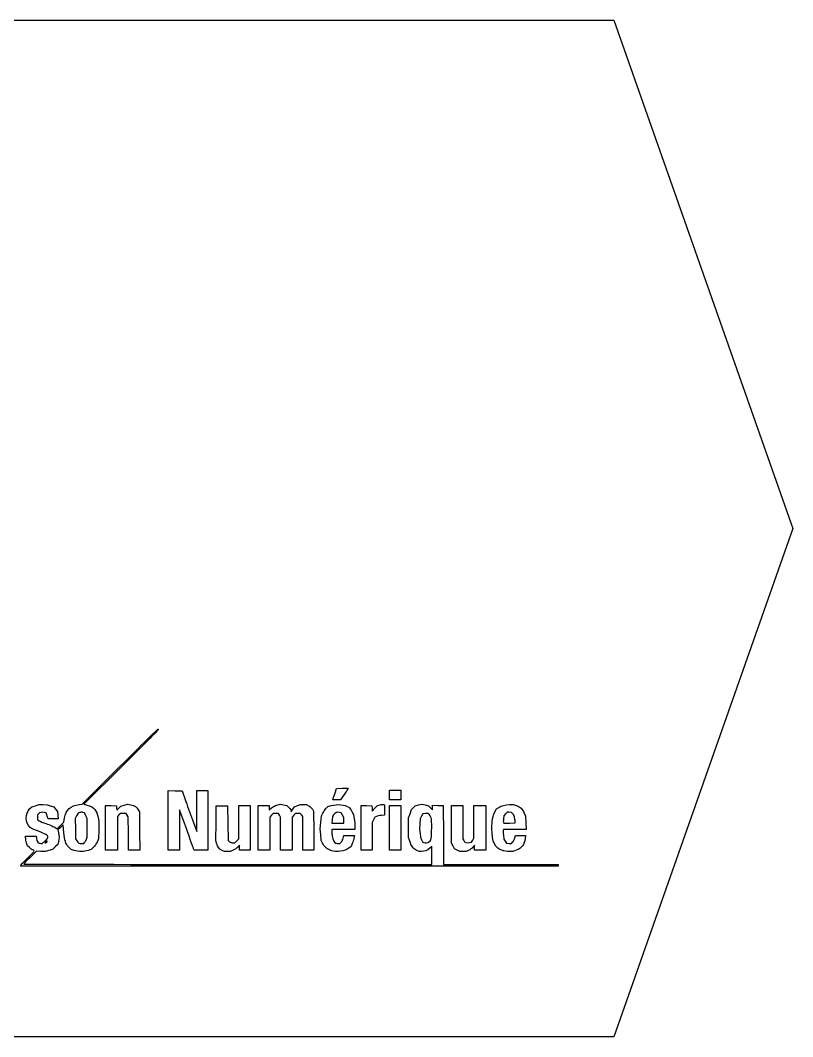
# Model space of a CAD drawing. Extents: x 13 to 404, y 38 to 269.
# Drawn here: x 306.8 to 362.6, y 38.2 to 111.6 of the extents above; entities that cross this region are included whole.
import ezdxf

# ---------------------------------------------------------------- set-up
doc = ezdxf.new("R2010")
doc.units = 0
doc.layers.add('Calque_1', color=7, linetype='CONTINUOUS')

msp = doc.modelspace()

# ---------------------------------------------------------------- linework, layer by layer
at = {"layer": 'Calque_1', "color": 5}
msp.add_lwpolyline([(349.68527, 38.18602), (275.92068, 38.18602), (275.92068, 111.57198), (349.68527, 111.57198), (362.59175, 74.879)], close=True, dxfattribs=at)
at = {"layer": 'Calque_1', "color": 1}
for points in [[(311.06151, 54.95143), (311.27488, 54.98253), (314.0024, 57.68935)], [(314.08988, 57.64727), (311.39877, 54.97764), (311.45967, 54.96024)], [(317.49797, 53.7983), (317.49797, 55.95407), (317.99751, 55.94167), (318.49722, 55.92927), (318.71936, 55.30745)], [(319.24735, 53.8416), (319.55337, 52.99763), (319.55423, 54.47457), (319.55509, 55.9515), (319.95792, 55.9515), (320.36118, 55.9515), (320.36118, 53.79716), (320.36118, 51.64282), (319.86762, 51.64282), (319.3739, 51.64282), (319.3332, 51.74212)], [(329.54154, 55.7878), (329.66009, 56.10726), (330.07804, 56.11986), (330.4958, 56.13246), (330.4133, 55.99934)], [(330.13106, 55.57558), (329.93224, 55.28507), (329.65374, 55.28507), (329.37541, 55.28507), (329.39874, 55.37698)], [(334.93761, 52.29781), (334.85211, 52.55779), (334.85298, 53.26846), (334.85371, 53.97925), (334.95708, 54.27933), (335.0608, 54.57952), (335.19458, 54.71215), (335.32832, 54.84467), (335.57167, 54.91447), (335.81471, 54.98427), (336.0554, 54.91527), (336.29604, 54.84627), (336.43609, 54.70415), (336.57619, 54.56204), (336.57619, 54.72758), (336.57619, 54.89322), (336.968, 54.88062), (337.35991, 54.86802), (337.37161, 52.74697), (337.38331, 50.62599), (341.52531, 50.62599), (345.66696, 50.62599), (345.66696, 50.55979), (345.66696, 50.49349), (326.2541, 50.49349), (306.84139, 50.49349), (306.84139, 50.54169), (306.84004, 50.53557)], [(307.4897, 54.63542), (307.64218, 54.79123), (307.90164, 54.86553), (308.16102, 54.93983), (308.45297, 54.93883), (308.7449, 54.93783), (308.98745, 54.85673), (309.23016, 54.77563), (309.36549, 54.60842), (309.50066, 54.44117), (309.51866, 54.17526), (309.53776, 53.90948), (309.18189, 53.90948), (308.82634, 53.90948), (308.76254, 54.11948), (308.69844, 54.32952), (308.55586, 54.36922)], [(311.10139, 54.37035), (310.98496, 54.33085), (310.88206, 54.13099), (310.77857, 53.93111), (310.79117, 53.19819), (310.80357, 52.46528), (310.89127, 52.33208)], [(311.59071, 52.44161), (311.65401, 52.59702), (311.65401, 53.26332), (311.65401, 53.92958), (311.55761, 54.13891), (311.46091, 54.34825), (311.33976, 54.37835)], [(312.975, 53.26549), (312.975, 54.8886), (313.36684, 54.876), (313.75864, 54.8634), (313.77284, 54.6965), (313.78654, 54.52962), (313.93006, 54.68063), (314.07367, 54.83156), (314.31916, 54.90366), (314.56466, 54.97556), (314.79715, 54.92806)], [(315.33815, 54.55933), (315.41425, 54.41889), (315.42825, 53.03086), (315.44225, 51.64272), (315.04015, 51.64272), (314.63791, 51.64272), (314.62391, 52.85524), (314.61031, 54.06764), (314.53181, 54.18718), (314.45331, 54.30671), (314.25072, 54.30671), (314.04825, 54.30671), (313.93847, 54.19833), (313.8288, 54.08983), (313.8288, 52.86631), (313.8288, 51.64273), (313.40344, 51.64273), (312.97806, 51.64273), (312.975, 53.26549)], [(318.80792, 53.20958), (318.3233, 54.57713), (318.3116, 53.10964), (318.2999, 51.64216), (317.89743, 51.64216), (317.49506, 51.64216), (317.49797, 53.7983)], [(320.99213, 52.1522), (320.94443, 52.3743), (320.95613, 53.618), (320.96783, 54.86179), (321.37092, 54.86179), (321.77383, 54.86179), (321.79553, 53.60295), (321.81723, 52.3441), (321.92317, 52.2596)], [(322.16271, 52.1751), (322.29637, 52.1751), (322.44868, 52.32611), (322.60098, 52.47717), (322.60098, 53.68091), (322.60098, 54.88473), (323.00394, 54.88473), (323.4069, 54.88473), (323.4069, 53.26336), (323.4069, 51.6421), (323.02642, 51.6421), (322.64575, 51.6421), (322.64489, 51.83082), (322.64403, 52.01968), (322.52177, 51.87746)], [(323.99106, 53.26377), (323.99106, 54.88511), (324.39419, 54.88511), (324.79713, 54.88511), (324.79713, 54.72502), (324.79713, 54.56493), (324.95333, 54.70091)], [(327.91352, 54.60648), (327.99822, 54.4663), (328.01082, 53.05589), (328.02322, 51.64562), (327.61777, 51.64562), (327.21244, 51.64562), (327.21244, 52.86114), (327.21244, 54.07666), (327.12074, 54.1931), (327.02924, 54.30953), (326.85736, 54.30953), (326.68558, 54.30953), (326.57008, 54.17284), (326.45446, 54.03617), (326.45446, 52.84025), (326.45446, 51.64437), (326.02909, 51.64437), (325.60367, 51.64437), (325.60367, 52.8458), (325.60367, 54.04737), (325.53627, 54.1784), (325.46887, 54.30947), (325.27235, 54.30947), (325.0759, 54.30947), (324.96029, 54.17279), (324.84467, 54.03611), (324.84467, 52.8402), (324.84467, 51.64432), (324.41921, 51.64432), (323.99376, 51.64432), (323.99106, 53.26377)], [(325.34507, 54.90628), (325.58055, 54.97518), (325.81794, 54.92668), (326.05533, 54.87818), (326.20989, 54.72486)], [(326.36447, 54.49968), (326.36447, 54.42818), (326.49554, 54.60761), (326.62671, 54.78702), (326.84259, 54.86912), (327.05872, 54.95122), (327.26834, 54.94622), (327.47824, 54.94122), (327.65304, 54.84412)], [(328.64156, 52.1688), (328.55346, 52.36198), (328.50806, 52.77581), (328.46246, 53.18966), (328.50996, 53.66017), (328.55756, 54.13057), (328.65176, 54.31902)], [(328.88691, 54.65368), (329.02683, 54.79981), (329.27375, 54.87161)], [(330.17087, 53.79865), (330.17087, 54.0002), (330.08207, 54.17542), (329.99327, 54.35061), (329.87571, 54.37981)], [(330.76499, 54.45073), (330.8849, 54.23184), (330.9297, 53.92552)], [(331.42485, 53.26477), (331.42485, 54.88788), (331.81662, 54.87528), (332.20845, 54.86268), (332.22085, 54.67061), (332.23345, 54.4786), (332.42104, 54.67753), (332.60848, 54.87637), (332.79402, 54.92517)], [(333.05155, 54.94677), (333.12235, 54.91957), (333.12235, 54.55293), (333.12235, 54.18639), (332.88711, 54.16239)], [(336.35836, 54.19464), (336.25593, 54.31049), (336.06751, 54.29709), (335.879, 54.28369), (335.7859, 54.09848), (335.6929, 53.91332), (335.6643, 53.54323), (335.6357, 53.17325), (335.6807, 52.82594)], [(338.3641, 51.65356), (338.16423, 51.75296), (338.06453, 51.95119), (337.96361, 52.14933), (337.96361, 53.51697), (337.96361, 54.88457), (338.3665, 54.88457), (338.76958, 54.88457), (338.76958, 53.68297), (338.76958, 52.48149), (338.83588, 52.35358)], [(339.24549, 52.19543), (339.40043, 52.22403), (339.48723, 52.366), (339.57383, 52.50795), (339.57383, 53.69612), (339.57383, 54.88432), (339.9992, 54.88432), (340.42463, 54.88432), (340.42463, 53.26295), (340.42463, 51.64169), (340.02175, 51.64169), (339.61865, 51.64169), (339.61819, 51.83041), (339.61775, 52.01926), (339.49969, 51.87038)], [(341.08893, 54.41826), (341.20884, 54.6383), (341.36123, 54.73922)], [(343.20709, 54.32972), (343.30719, 54.10757), (343.32729, 53.6301), (343.34749, 53.15258), (342.53429, 53.15258), (341.72103, 53.15258), (341.69563, 53.08558)], [(342.10358, 54.39684), (341.98454, 54.39684), (341.86036, 54.2652), (341.73668, 54.13359), (341.70738, 53.9084)], [(342.14945, 54.94366), (342.41804, 54.94766), (342.64601, 54.87086)], [(308.11942, 54.28402), (308.05022, 54.21482), (308.05022, 54.04336), (308.05022, 53.87189), (308.18145, 53.77969)], [(309.3975, 53.23768), (309.4675, 53.18768), (309.71262, 53.43473), (309.95776, 53.68182), (310.01316, 53.97789)], [(312.43941, 54.01166), (312.49481, 53.73539), (312.47471, 53.1016), (312.45451, 52.46778), (312.35511, 52.24092)], [(329.44311, 54.2094), (329.35361, 54.08974), (329.33351, 53.8436), (329.31341, 53.59745), (329.74436, 53.59745), (330.17526, 53.59745), (330.17087, 53.79865)], [(332.52954, 54.08319), (332.40753, 54.02799), (332.31853, 53.84316), (332.22963, 53.65827), (332.22963, 52.65065), (332.22963, 51.64302), (331.82637, 51.64302), (331.42351, 51.64302), (331.42485, 53.26477)], [(341.70638, 53.63859), (341.73308, 53.59409), (342.14365, 53.60669), (342.55411, 53.61929), (342.54021, 53.83848), (342.53842, 53.83864)], [(309.95997, 52.93433), (309.90887, 53.48927), (309.71312, 53.3008), (309.51762, 53.11244), (309.56782, 52.91499)], [(330.9753, 53.3861), (330.97617, 53.15287), (330.14781, 53.15287), (329.31929, 53.15287), (329.31929, 52.89198)], [(307.19963, 52.53795), (307.19963, 52.66311), (307.57437, 52.66311), (307.94943, 52.66311), (307.97703, 52.48484)], [(307.47757, 51.83391), (307.33083, 51.97215), (307.26523, 52.19249)], [(309.56775, 52.24623), (309.51785, 52.06873), (309.3327, 51.8858), (309.1473, 51.70287), (308.88253, 51.62747), (308.61771, 51.55207), (308.30093, 51.56637), (307.98407, 51.58077), (307.52471, 51.13139)], [(308.29084, 52.13013), (308.39806, 52.13013), (308.60432, 52.32331)], [(308.66526, 52.25595), (308.58806, 52.17485), (308.65596, 52.17485)], [(308.74966, 52.24295), (308.75006, 52.24325)], [(311.23247, 52.13285), (311.39347, 52.13217), (311.45977, 52.20957), (311.46049, 52.20835)], [(329.75322, 52.13156), (329.90143, 52.13156), (329.98993, 52.22016)], [(330.13352, 52.50892), (330.18782, 52.70854), (330.56296, 52.70854), (330.93838, 52.70854), (330.90808, 52.51978)], [(330.79164, 52.13029), (330.70684, 51.92951), (330.55071, 51.80652)], [(336.32079, 52.26525), (336.43711, 52.35565), (336.48311, 52.52023)], [(336.32404, 52.26426), (336.32079, 52.26525)], [(341.69863, 52.73184), (341.72893, 52.44555), (341.82703, 52.29961), (341.92563, 52.1537), (342.10924, 52.1404), (342.29307, 52.1271), (342.38607, 52.24565)], [(342.5272, 52.53669), (342.5737, 52.70856), (342.93652, 52.70856), (343.29935, 52.70856), (343.27405, 52.48887)], [(310.70643, 51.62494), (310.47928, 51.69134), (310.31331, 51.87372)], [(312.09002, 51.85796), (311.92475, 51.70194), (311.70421, 51.62994)], [(322.19874, 51.64521), (321.99868, 51.55551), (321.77485, 51.5563), (321.55103, 51.55714), (321.38154, 51.64054), (321.38113, 51.63996)], [(321.79816, 50.62606), (336.531, 50.62606), (336.531, 51.27884), (336.531, 51.93161), (336.38539, 51.79792)], [(329.24007, 51.63846), (329.23931, 51.63796)], [(335.79939, 51.55885), (335.60949, 51.55885), (335.41012, 51.65825)], [(339.18298, 51.63724), (338.98456, 51.55334), (338.77391, 51.55334), (338.56313, 51.55334), (338.36338, 51.65274), (338.3641, 51.65356)], [(341.64613, 51.61656), (341.65009, 51.61766)], [(342.6286, 51.64266), (342.38871, 51.55426), (342.11065, 51.55626)]]:
    msp.add_lwpolyline(points, dxfattribs=at)
for points in [[(333.48606, 55.64082), (333.48606, 55.99618), (333.88899, 55.99618), (334.29201, 55.99618), (334.29201, 55.64082), (334.29201, 55.2855), (333.88899, 55.2855), (333.48606, 55.2855)], [(333.48481, 53.26377), (333.48481, 54.88511), (333.88766, 54.88511), (334.29078, 54.88511), (334.29078, 53.26375), (334.29078, 51.64248), (333.88766, 51.64248), (333.48481, 51.64248)]]:
    msp.add_lwpolyline(points, close=True, dxfattribs=at)
for points in [[(314.0024, 57.68935), (315.50248, 59.17807), (316.74139, 60.39612), (316.75575, 60.39612)], [(316.78105, 60.35662), (316.78105, 60.33492), (315.57016, 59.11554), (314.08988, 57.64727)], [(316.75575, 60.39612), (316.76995, 60.39612), (316.78105, 60.37842), (316.78105, 60.35662)], [(329.39874, 55.37698), (329.41114, 55.42698), (329.47504, 55.61212), (329.54154, 55.7878)], [(330.4133, 55.99934), (330.3675, 55.92654), (330.24036, 55.73545), (330.13106, 55.57558)], [(318.71936, 55.30745), (318.84113, 54.9654), (319.0791, 54.30576), (319.24735, 53.8416)], [(307.5199, 53.29628), (307.16645, 53.61866), (307.15062, 54.29067), (307.4897, 54.63542)], [(308.55586, 54.36922), (308.38962, 54.41532), (308.21878, 54.38192), (308.11942, 54.28402)], [(310.01316, 53.97789), (310.12388, 54.57545), (310.42906, 54.85854), (311.06151, 54.95143)], [(311.33976, 54.37835), (311.27336, 54.39495), (311.16573, 54.39075), (311.10139, 54.37035)], [(311.45967, 54.96024), (311.49237, 54.95224), (311.61088, 54.91874), (311.72161, 54.88874)], [(311.72161, 54.88874), (312.11763, 54.7821), (312.34072, 54.50914), (312.43941, 54.01166)], [(314.79715, 54.92806), (315.06252, 54.87386), (315.22659, 54.76153), (315.33815, 54.55933)], [(324.95333, 54.70091), (325.03793, 54.77521), (325.21536, 54.86813), (325.34507, 54.90628)], [(326.20989, 54.72486), (326.29399, 54.64096), (326.36447, 54.53918), (326.36447, 54.49968)], [(327.65304, 54.84412), (327.74874, 54.79092), (327.86644, 54.68355), (327.91352, 54.60648)], [(328.65176, 54.31902), (328.70446, 54.42227), (328.80983, 54.5733), (328.88691, 54.65368)], [(329.27375, 54.87161), (329.71863, 55.00181), (330.23967, 54.95051), (330.53049, 54.74911)], [(329.87571, 54.37981), (329.71647, 54.41921), (329.55218, 54.35471), (329.44311, 54.2094)], [(330.53049, 54.74911), (330.59349, 54.70561), (330.69897, 54.57121), (330.76499, 54.45073)], [(332.79402, 54.92517), (332.89576, 54.95187), (333.01199, 54.96177), (333.05155, 54.94677)], [(340.87361, 53.21313), (340.87361, 53.78147), (340.93791, 54.14239), (341.08893, 54.41826)], [(341.36123, 54.73922), (341.56009, 54.8717), (341.81721, 54.93835), (342.14945, 54.94366)], [(342.53842, 53.83864), (342.51522, 54.20863), (342.36785, 54.39684), (342.10358, 54.39684)], [(342.64601, 54.87086), (342.91768, 54.77916), (343.07252, 54.62969), (343.20709, 54.32972)], [(308.18145, 53.77969), (308.25235, 53.72899), (308.46644, 53.63724), (308.65418, 53.57636)], [(308.65418, 53.57636), (308.97326, 53.47346), (309.2304, 53.35594), (309.3975, 53.23768)], [(330.9297, 53.92552), (330.9533, 53.75707), (330.9748, 53.51432), (330.9753, 53.3861)], [(332.88711, 54.16239), (332.75773, 54.14959), (332.59687, 54.11359), (332.52954, 54.08319)], [(336.49011, 53.9812), (336.47451, 54.0343), (336.41661, 54.13061), (336.35836, 54.19464)], [(336.48311, 52.52023), (336.53301, 52.69788), (336.53991, 53.8219), (336.49011, 53.9812)], [(341.70738, 53.9084), (341.69178, 53.78517), (341.69038, 53.66313), (341.70638, 53.63859)], [(308.11907, 53.01437), (307.84976, 53.11397), (307.58004, 53.24146), (307.5199, 53.29628)], [(308.81068, 52.58213), (308.81068, 52.70577), (308.60807, 52.83259), (308.11907, 53.01437)], [(309.56782, 52.91499), (309.63112, 52.66611), (309.63112, 52.47224), (309.56775, 52.24623)], [(310.31331, 51.87372), (310.07473, 52.1357), (310.01668, 52.31014), (309.95997, 52.93433)], [(319.3332, 51.74212), (319.3115, 51.79662), (319.0746, 52.45739), (318.80792, 53.20958)], [(329.31929, 52.89198), (329.31929, 52.59956), (329.41769, 52.2707), (329.53062, 52.18676)], [(341.65009, 51.61766), (341.08853, 51.79186), (340.87361, 52.23364), (340.87361, 53.21313)], [(341.69563, 53.08558), (341.68163, 53.04858), (341.68393, 52.88933), (341.69863, 52.73184)], [(307.26523, 52.19249), (307.22803, 52.313), (307.19963, 52.46908), (307.19963, 52.53795)], [(307.97703, 52.48484), (308.01083, 52.27592), (308.13965, 52.13013), (308.29084, 52.13013)], [(308.60432, 52.32331), (308.71749, 52.42901), (308.81068, 52.54608), (308.81068, 52.58213)], [(308.65596, 52.17485), (308.69446, 52.17485), (308.73536, 52.20555), (308.74966, 52.24295)], [(308.75006, 52.24325), (308.78946, 52.34325), (308.75106, 52.34848), (308.66526, 52.25595)], [(310.89127, 52.33208), (311.00946, 52.15376), (311.04413, 52.13364), (311.23247, 52.13285)], [(311.46049, 52.20835), (311.49809, 52.25085), (311.55519, 52.35601), (311.59071, 52.44161)], [(312.35511, 52.24092), (312.29951, 52.11608), (312.18077, 51.94383), (312.09002, 51.85796)], [(321.38113, 51.63996), (321.15106, 51.75348), (321.04844, 51.88894), (320.99213, 52.1522)], [(321.92317, 52.2596), (321.98197, 52.2132), (322.08911, 52.1751), (322.16271, 52.1751)], [(329.23931, 51.63796), (328.95538, 51.73476), (328.7626, 51.90642), (328.64156, 52.1688)], [(329.53062, 52.18676), (329.57212, 52.15646), (329.67183, 52.13156), (329.75322, 52.13156)], [(329.98993, 52.22016), (330.03933, 52.26876), (330.10345, 52.39911), (330.13352, 52.50892)], [(330.90808, 52.51978), (330.89138, 52.41642), (330.83948, 52.24066), (330.79164, 52.13029)], [(335.41012, 51.65825), (335.177, 51.77445), (335.05648, 51.93822), (334.93761, 52.29781)], [(335.6807, 52.82594), (335.7275, 52.46764), (335.8271, 52.23532), (335.94845, 52.20276)], [(335.94845, 52.20276), (336.10542, 52.16116), (336.21369, 52.17876), (336.32404, 52.26426)], [(338.83588, 52.35358), (338.91408, 52.20202), (339.03402, 52.15608), (339.24549, 52.19543)], [(342.38607, 52.24565), (342.43827, 52.31085), (342.50134, 52.4422), (342.5272, 52.53669)], [(343.27405, 52.48887), (343.22355, 52.06918), (343.00513, 51.78248), (342.6286, 51.64266)], [(307.33253, 51.06654), (307.60363, 51.33186), (307.82519, 51.56858), (307.82519, 51.59252)], [(307.72486, 51.66562), (307.66906, 51.68202), (307.55813, 51.75752), (307.47757, 51.83391)], [(307.82519, 51.59252), (307.82519, 51.61632), (307.77979, 51.64932), (307.72486, 51.66562)], [(311.70421, 51.62994), (311.42798, 51.53984), (311.00298, 51.53764), (310.70643, 51.62494)], [(322.52177, 51.87746), (322.45477, 51.79966), (322.30888, 51.69471), (322.19874, 51.64521)], [(330.55071, 51.80652), (330.23505, 51.55654), (329.68489, 51.486), (329.24007, 51.63846)], [(336.38539, 51.79792), (336.19727, 51.62509), (336.03483, 51.55885), (335.79939, 51.55885)], [(339.49969, 51.87038), (339.43479, 51.78898), (339.29228, 51.6836), (339.18298, 51.63724)], [(342.11065, 51.55626), (341.95769, 51.55718), (341.74849, 51.58496), (341.64613, 51.61656)], [(306.84004, 50.53557), (306.84004, 50.56207), (307.06164, 50.80119), (307.33253, 51.06654)], [(307.52471, 51.13139), (307.27204, 50.88424), (307.06515, 50.66938), (307.06515, 50.65396)], [(307.06515, 50.65396), (307.06515, 50.63856), (313.69479, 50.62606), (321.79816, 50.62606)]]:
    msp.add_open_spline(points, degree=3, dxfattribs=at)

doc.saveas('drawing.dxf')
